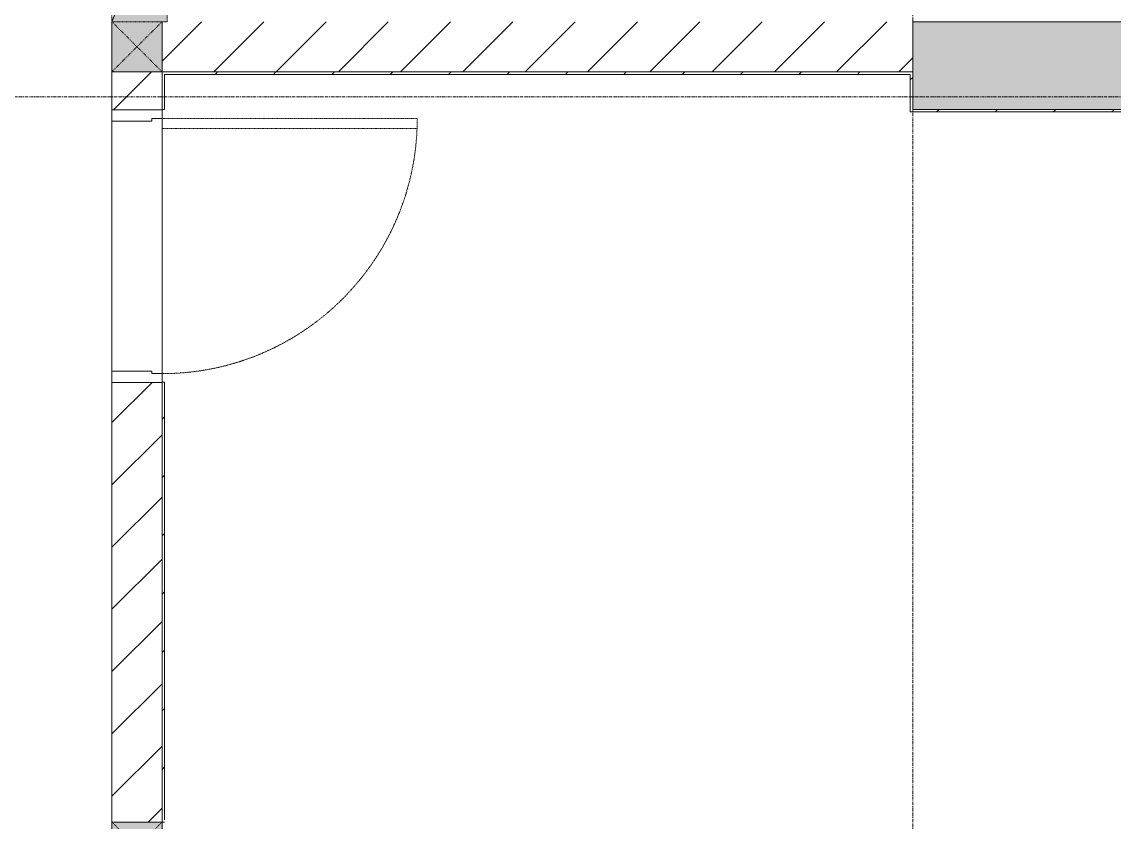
# Model space of a CAD drawing. Header units: millimetres. Extents: x 5359 to 218750, y -16347 to 109893.
# Drawn here: x 118492 to 122858, y 30637 to 33837 of the extents above; entities that cross this region are included whole.
import ezdxf

# ---------------------------------------------------------------- set-up
doc = ezdxf.new("R2010")
doc.units = ezdxf.units.MM
for name, pattern in [('Dash', [6, 3, -3]), ('Grid Line', [22.225, 12.7, -3.175, 3.175, -3.175]), ('NET VAN', [1.06, 0.53, -0.53])]:
    doc.linetypes.add(name, pattern=pattern)
for name, color, linetype, lineweight in [('0-1', 7, 'Continuous', 5), ('A-DETL-GENF-2', 9, 'NET VAN', 9), ('A-DOOR', 31, 'Continuous', 9), ('A-DOOR-FRAM', 31, 'Continuous', 9), ('A-FLOR-1', 9, 'Continuous', 9), ('A-WALL', 113, 'Continuous', 9), ('A-WALL-3', 113, 'Continuous', 18), ('A-WALL-PATT-2', 9, 'Continuous', 9), ('A-WALL-PATT-3', 111, 'Continuous', 9), ('E-FIRE', 2, 'Continuous', 9), ('I-WALL-1', 53, 'Continuous', 18), ('S-COLS', 52, 'Continuous', 9), ('S-COLS-1', 253, 'Continuous', 5), ('S-COLS-2', 53, 'Continuous', 18), ('S-COLS-3', 9, 'Continuous', 9), ('S-COLS-4', 52, 'Continuous', 18), ('S-COLS-5', 52, 'Dash', 9), ('S-COLS-HDLN', 52, 'Dash', 9), ('S-GRID-1', 1, 'Grid Line', 9)]:
    doc.layers.add(name, color=color, linetype=linetype, lineweight=lineweight)
pattern_1 = [(45, (0, 0), (-116.67262, 116.67262), [])]
pattern_2 = [(45, (0, 0), (-124.4508, 124.4508), [])]

# ---------------------------------------------------------------- blocks, each defined once
blk = doc.blocks.new('NCV_TKTC_KET CAU_rvt-1-TKCS_MB ĐỊNH VỊ CỔNG-HÀNG RÀO')
at = {"layer": 'S-COLS-1'}
blk.add_hatch(color=256, dxfattribs=at).paths.add_polyline_path([(123352.6, 33486.9), (123352.6, 33836.9), (122052.6, 33836.9), (122052.6, 33486.9), (122770.8, 33486.9)])
at = {"layer": 'S-COLS-2'}
for p, q in [((123352.6, 33836.9), (122052.6, 33836.9)), ((122052.6, 33836.9), (122052.6, 33486.9)), ((122052.6, 33486.9), (123352.6, 33486.9))]:
    blk.add_line(p, q, dxfattribs=at)
blk = doc.blocks.new('NCV_TKTC_TANG 1_rvt-1-TKCS_MB ĐỊNH VỊ CỔNG-HÀNG RÀO')
at = {"layer": 'A-WALL-PATT-2'}
h = blk.add_hatch(dxfattribs=at)
h.set_pattern_fill('FP_3', color=256, style=0, pattern_type=2)
h.set_pattern_definition(pattern_1)
h.paths.add_polyline_path([(119062.6, 30636.9), (119062.6, 32396.1), (119052.6, 32395.3), (119052.6, 30636.9)])
h.paths.add_polyline_path([(119052.6, 33486.1), (119062.6, 33486.1), (119062.6, 33636.9), (119052.6, 33636.9)])
h = blk.add_hatch(dxfattribs=at)
h.set_pattern_fill('FP_3', color=256, style=0, pattern_type=2)
h.set_pattern_definition(pattern_1)
h.paths.add_polyline_path([(122042.6, 33626.9), (122042.6, 33636.9), (119062.6, 33636.9), (119062.6, 33626.9), (121560.4, 33626.9)])
h = blk.add_hatch(dxfattribs=at)
h.set_pattern_fill('FP_3', color=256, style=0, pattern_type=2)
h.set_pattern_definition(pattern_1)
h.paths.add_polyline_path([(122052.6, 33486.9), (122052.6, 33636.9), (122042.6, 33636.9), (122042.6, 33486.9)])
h = blk.add_hatch(dxfattribs=at)
h.set_pattern_fill('FP_3', color=256, style=0, pattern_type=2)
h.set_pattern_definition(pattern_1)
h.paths.add_polyline_path([(122770.8, 33476.9), (123352.6, 33476.9), (123352.6, 33486.9), (122042.6, 33486.9), (122042.6, 33476.9)])
at = {"layer": 'A-FLOR-1'}
for p, q in [((118852.6, 33440.3), (118852.6, 32440.3)), ((119052.6, 33450.3), (119052.6, 32430.3)), ((119052.6, 32430.3), (119052.6, 33450.3))]:
    blk.add_line(p, q, dxfattribs=at)
at = {"layer": 'I-WALL-1'}
for p, q in [((119052.6, 33636.9), (119052.6, 33486.1)), ((119062.6, 33636.9), (119052.6, 33636.9)), ((122042.6, 33636.9), (119062.6, 33636.9)), ((119062.6, 33486.1), (119062.6, 33626.9)), ((119062.6, 33626.9), (122042.6, 33626.9)), ((122052.6, 33636.9), (122042.6, 33636.9)), ((122042.6, 33626.9), (122042.6, 33486.9)), ((122052.6, 33486.9), (122052.6, 33636.9)), ((119052.6, 33486.1), (119062.6, 33486.1)), ((122042.6, 33486.9), (122042.6, 33476.9)), ((123352.6, 33486.9), (122052.6, 33486.9)), ((122042.6, 33476.9), (123352.6, 33476.9)), ((119062.6, 32396.1), (119052.6, 32396.1)), ((119052.6, 32395.3), (119052.6, 30636.9)), ((119062.6, 30646.9), (119062.6, 32396.1)), ((119052.6, 30636.9), (119062.6, 30636.9))]:
    blk.add_line(p, q, dxfattribs=at)
blk = doc.blocks.new('FD_05 - FD_05-1000x2200mm-835433-TKCS_MB ĐỊNH VỊ CỔNG-HÀNG RÀO')
at = {"layer": 'A-DETL-GENF-2'}
for p, q in [((510, -100), (470, -100)), ((470, -100), (470, -1120)), ((510, -1120), (510, -100)), ((470, -1120), (510, -1120))]:
    blk.add_line(p, q, dxfattribs=at)
blk.add_arc((510, -100), 1020, 180, 267.7525, dxfattribs=at)
at = {"layer": 'A-DOOR-FRAM'}
for p, q in [((-545, 100), (-500, 100)), ((-545, -100), (-545, 100)), ((-500, 100), (-500, -60)), ((500, 100), (545, 100)), ((500, -60), (500, 100)), ((545, 100), (545, -100)), ((-500, -60), (-510, -60)), ((-510, -60), (-510, -100)), ((510, -60), (500, -60)), ((510, -100), (510, -60)), ((-510, -100), (-545, -100)), ((545, -100), (510, -100))]:
    blk.add_line(p, q, dxfattribs=at)
blk = doc.blocks.new('G1_SOF - BO TRU - 200x200-3051103-TKCS_MB ĐỊNH VỊ CỔNG-HÀNG RÀO')
at = {"layer": 'S-COLS-HDLN'}
for p, q in [((-100, -100), (100, 100)), ((100, -100), (-100, 100))]:
    blk.add_line(p, q, dxfattribs=at)
blk = doc.blocks.new('G1_SOF - BO TRU - 200x200-V326-TKCS_MB ĐỊNH VỊ CỔNG-HÀNG RÀO')
at = {"layer": 'S-COLS-3'}
blk.add_hatch(color=256, dxfattribs=at).paths.add_polyline_path([(-100, 100), (-100, -99.6), (100, -99.6), (100, 100)])
at = {"layer": 'S-COLS-4'}
for p, q in [((-100, 100), (100, 100)), ((-100, -99.6), (-100, 100)), ((100, 100), (100, -99.6))]:
    blk.add_line(p, q, dxfattribs=at)
at = {"layer": 'S-COLS-HDLN'}
for p, q in [((100, -100), (-100, 100)), ((-100, -100), (100, 100))]:
    blk.add_line(p, q, dxfattribs=at)
blk = doc.blocks.new('40_HY_FIX_FS-FH_FHR_R19_Scale 1_300 - FH _ FHR-4771138-TKCS_MB ĐỊNH VỊ CỔNG-HÀNG RÀO')
at = {"layer": 'E-FIRE'}
blk.add_hatch(color=256, dxfattribs=at).paths.add_polyline_path([(300, -120), (300, 100), (-300, 100), (185.4, -78)])
at = {"layer": 'A-DETL-GENF-2'}
for p, q in [((-300, 100), (300, 100)), ((300, -120), (-300, 100)), ((-300, 100), (300, 100)), ((-300, -120), (-300, 100)), ((300, 100), (300, -120)), ((300, 100), (300, -120)), ((300, -120), (-300, -120))]:
    blk.add_line(p, q, dxfattribs=at)

msp = doc.modelspace()

# ---------------------------------------------------------------- hatches: boundary and pattern name
at = {"layer": 'A-WALL-PATT-3'}
h = msp.add_hatch(dxfattribs=at)
h.set_pattern_fill('FP_1', color=256, style=0, pattern_type=2)
h.set_pattern_definition(pattern_2)
h.paths.add_polyline_path([(119052.6, 33637.4), (122052.6, 33637.4), (122052.6, 33837.4), (119052.6, 33836.9)])
h = msp.add_hatch(dxfattribs=at)
h.set_pattern_fill('FP_1', color=256, style=0, pattern_type=2)
h.set_pattern_definition(pattern_2)
h.paths.add_polyline_path([(119052.6, 29586.9), (119052.6, 30437), (118852.6, 30437), (118852.6, 29586.9)])
h.paths.add_polyline_path([(118852.6, 30637), (119052.6, 30637), (119052.6, 32395.3), (118852.6, 32395.3), (118852.6, 30992.8)])
h.paths.add_polyline_path([(118852.6, 33485.3), (119052.6, 33485.3), (119052.6, 33637.4), (118852.6, 33637.4)])
at = {"layer": 'S-COLS-1'}
msp.add_hatch(color=256, dxfattribs=at).paths.add_polyline_path([(118852.6, 30437), (119052.6, 30437), (119052.6, 30637), (118852.6, 30637)])

# ---------------------------------------------------------------- linework, layer by layer
at = {"layer": 'A-WALL'}
for p, q in [((118852.6, 32440.3), (118852.6, 33440.3)), ((119052.6, 33450.3), (119052.6, 32430.3)), ((118852.6, 30637), (119052.6, 30637))]:
    msp.add_line(p, q, dxfattribs=at)
at = {"layer": 'A-WALL-3'}
for p, q in [((122052.6, 33637.4), (122052.6, 33837.4)), ((118852.6, 33637.4), (118852.6, 33485.3)), ((119052.6, 33637.4), (122052.6, 33637.4)), ((119052.6, 33485.3), (119052.6, 33637.4)), ((118852.6, 32395.3), (118852.6, 30637)), ((119052.6, 30637), (119052.6, 32395.3))]:
    msp.add_line(p, q, dxfattribs=at)
at = {"layer": 'S-COLS'}
msp.add_line((119052.6, 30637), (118852.6, 30637), dxfattribs=at)
at = {"layer": 'S-COLS-4'}
for p, q in [((118852.6, 30637), (118852.6, 30437)), ((119052.6, 30437), (119052.6, 30637))]:
    msp.add_line(p, q, dxfattribs=at)
at = {"layer": 'S-GRID-1'}
for p, q in [((122052.6, 13102.5), (122052.6, 80482.7)), ((135474.6, 33536.9), (24837.1, 33536.9))]:
    msp.add_line(p, q, dxfattribs=at)

# ---------------------------------------------------------------- block references
at = {"layer": '0-1'}
for name in ['NCV_TKTC_KET CAU_rvt-1-TKCS_MB ĐỊNH VỊ CỔNG-HÀNG RÀO', 'NCV_TKTC_TANG 1_rvt-1-TKCS_MB ĐỊNH VỊ CỔNG-HÀNG RÀO']:
    msp.add_blockref(name, (0, 0), dxfattribs=at)
at = {"layer": 'A-DOOR', "rotation": 90.00000000000007}
msp.add_blockref('FD_05 - FD_05-1000x2200mm-835433-TKCS_MB ĐỊNH VỊ CỔNG-HÀNG RÀO', (118952.6, 32940.3), dxfattribs=at)
at = {"layer": 'E-FIRE', "rotation": 270.0000000000002}
msp.add_blockref('40_HY_FIX_FS-FH_FHR_R19_Scale 1_300 - FH _ FHR-4771138-TKCS_MB ĐỊNH VỊ CỔNG-HÀNG RÀO', (118972.6, 34136.9), dxfattribs=at)
at = {"layer": 'S-COLS', "rotation": 180}
msp.add_blockref('G1_SOF - BO TRU - 200x200-V326-TKCS_MB ĐỊNH VỊ CỔNG-HÀNG RÀO', (118952.6, 33737.4), dxfattribs=at)
at = {"layer": 'S-COLS-5', "rotation": 180}
msp.add_blockref('G1_SOF - BO TRU - 200x200-3051103-TKCS_MB ĐỊNH VỊ CỔNG-HÀNG RÀO', (118952.6, 30537), dxfattribs=at)

doc.saveas('drawing.dxf')
